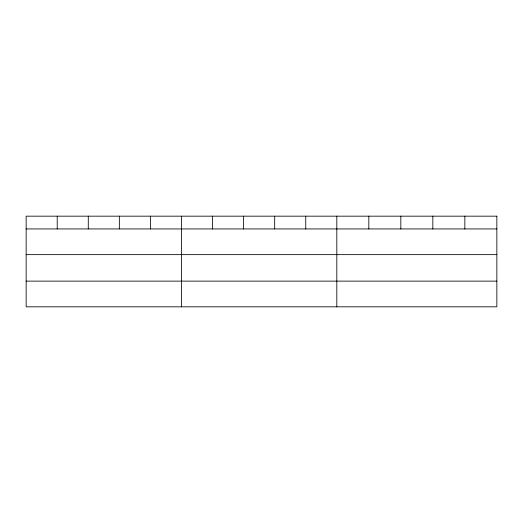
<?xml version="1.0" encoding="UTF-8"?>
<svg xmlns="http://www.w3.org/2000/svg" width="523" height="523" viewBox="0 0 523 523"><rect width="100%" height="100%" fill="white"/><g stroke="black" fill="none" stroke-linecap="round" stroke-linejoin="round"><path stroke-width="0.78" d="M26.15 228.937L496.85 228.937M26.15 254.642L496.85 254.642M26.15 281.126L496.85 281.126M464.842 216.169L464.842 228.937M432.835 216.169L432.835 228.937M400.827 216.169L400.827 228.937M368.82 216.169L368.82 228.937M336.812 216.169L336.812 306.831M305.746 216.169L305.746 228.937M274.68 216.169L274.68 228.937M243.613 216.169L243.613 228.937M212.547 216.169L212.547 228.937M181.481 216.169L181.481 306.831M150.415 216.169L150.415 228.937M119.349 216.169L119.349 228.937M88.282 216.169L88.282 228.937M57.216 216.169L57.216 228.937M496.85 216.169L26.15 216.169L26.15 306.831L496.85 306.831L496.85 216.169"/></g></svg>
